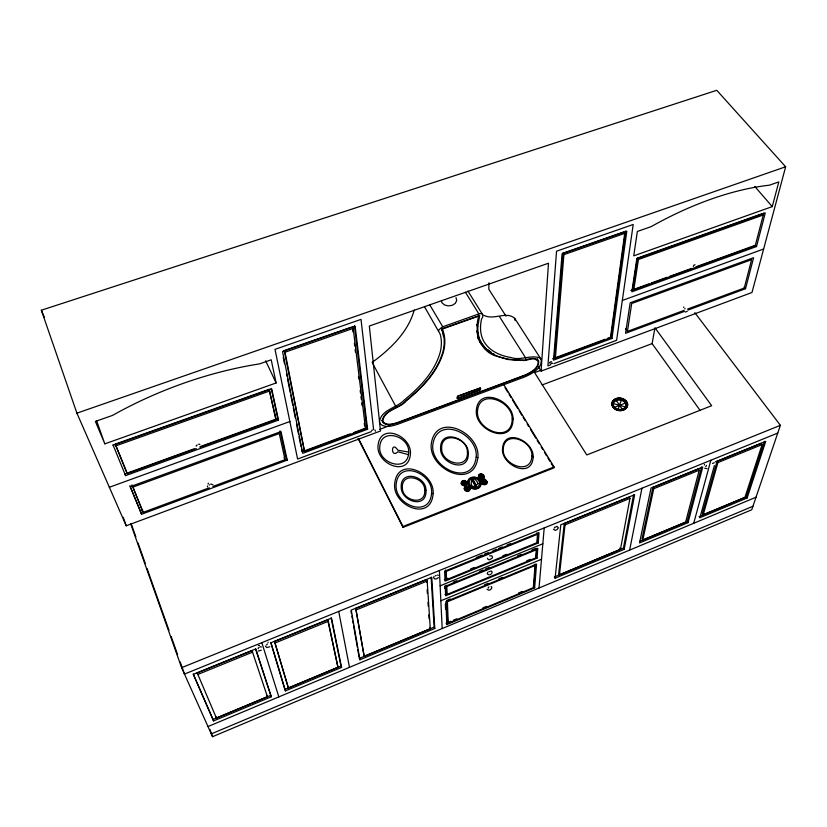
<?xml version="1.0" encoding="UTF-8"?>
<svg xmlns="http://www.w3.org/2000/svg" width="827" height="827" viewBox="0 0 827 827"><rect width="100%" height="100%" fill="white"/><g stroke="black" fill="none" stroke-linecap="round" stroke-linejoin="round"><path stroke-width="1.24" d="M472.858 479.422L476.362 485.852L472.858 479.422L472.031 479.97L475.473 486.131L472.031 479.805M480.58 475.039C482.782 480.042 484.291 474.626 480.58 475.039C478.368 476.135 481.417 478.564 482.327 477.386M482.007 477.396L480.58 474.863M483.609 480.404C489.336 483.061 481.8 485.004 482.999 480.869C486.69 477.758 486.917 487.351 484.012 480.136M488.912 282.834L488.829 289.264L506.021 316.183M541.085 371.116L548.487 263.224L369.328 326.034L380.513 430.981L126.221 525.796L76.911 413.169L41.35 310.218L716.761 90.298L785.65 166.785L751.991 292.479L541.085 371.116L538.336 366.806M534.304 564.241L535.038 565.534L533.312 587.687L448.244 623.227L447.583 621.904L446.725 600.423L450.27 598.955M531.947 549.945L535.524 548.487L536.268 549.8L535.638 557.946L447.118 594.396L446.425 593.042L446.156 586.26M536.723 532.939L537.488 534.263L536.826 542.739L446.539 579.644L445.836 578.269L445.505 570.03L446.218 571.416L446.539 579.644M535.7 564.097L533.932 586.581L534.645 587.852L446.838 624.561L446.166 623.238L450.911 621.253M536.95 548.28L536.278 556.85L537.023 558.163L445.65 595.802L445.257 586.312L537.798 548.363L537.023 558.163M538.181 532.743L537.478 541.664L538.232 542.988L445.04 581.092L444.626 571.209L539.049 532.795L538.232 542.988M534.645 587.852L536.537 564.148L445.887 601.611L446.838 624.561M562.887 253.196L554.452 356.85L555.372 358.246L610.44 337.809L624.705 233.379L623.641 231.963L562.887 253.196L563.911 254.644L555.372 358.246M539.028 588.018L544.197 527.946M503.715 384.514L554.049 466.955L553.966 467.896L403.038 527.409L358.05 438.424M555.103 578.218L560.789 524.783L634.65 494.722L624.178 549.345L555.103 578.218L554.369 576.946L623.413 548.125L633.585 494.691M564.252 523.553L558.721 573.545L559.455 574.806L620.446 549.345L629.957 498.412L629.14 497.141L564.252 523.553L565.037 524.866L559.455 574.806M207.453 486.896L207.567 485.966M480.539 389.496L480.57 388.432M611.99 338.429L626.825 231.157L562.081 253.796L553.501 360.158L611.99 338.429L611.039 337.065L625.574 231.022M481.8 343.856L479.34 338.719L477.985 332.981L477.779 326.706L479.67 315.532L442.352 328.65L441.597 329.446L442.921 332.754A76.901 46.26 -28 0 1 442.869 351.899C437.059 372.067 421.77 387.77 405.881 400.702C399.379 408.641 384.266 409.313 382.208 420.798L382.891 422.556C386.86 426.174 392.856 424.334 397.384 422.917L524.876 375.427C530.717 372.812 539.617 368.397 538.635 360.81L537.405 359.425C533.456 357.357 528.866 358.897 524.918 360.127C517.03 360.283 509.112 359.704 501.503 357.574C489.429 354.39 479.06 344.549 476.962 332.02M613.365 402.449L613.2 403.545L625.987 407.142L626.163 406.047A6.678 5.262 8.2 0 0 618.131 399.048A6.678 5.262 8.2 0 0 614.988 407.69A6.678 5.262 8.2 0 0 626.163 406.047M625.574 402.005L625.398 403.09L613.768 407.587L613.923 406.502M633.792 289.832L638.423 259.502L763.187 215.02L762.06 213.697L637.379 258.117L632.779 288.447L633.792 289.832L755.206 245.784L763.817 212.88M616.539 399.462L616.373 400.557L622.824 410.151L623 409.055M684.043 310.383L627.435 331.4L631.704 303.499L751.609 259.657L744.259 288.034L687.65 309.04M621.594 399.276L618.12 409.334M481.676 481.231C480.342 485.728 489.057 485.873 486.886 481.262M484.126 476.652C484.405 480.704 477.748 479.629 478.461 475.949M700.211 410.543L652.121 343.608L654.963 327.771L711.654 405.706L586.777 454.953L534.604 372.636L541.819 369.938M478.461 476.393C478.171 472.341 484.839 473.426 484.115 477.096M470.005 488.902C470.367 492.561 464.36 492.251 464.392 488.86M464.319 488.623C464.04 484.539 470.739 485.625 470.005 489.346M461.27 483.092L462.779 481.045M629.636 550.1L641.938 488.24M652.896 487.465L642.031 538.791L642.806 540.01L685.614 522.137L699.208 470.201L698.35 468.971L652.896 487.465L653.733 488.726L642.806 540.01M687.94 310.094L745.53 288.706L753.604 257.714L630.164 302.806L625.563 333.271L684.342 311.438M756.519 246.549L765.275 212.952L636.831 258.717L631.828 291.817L756.519 246.549L755.433 245.247L696.148 266.749M688.012 522.674L702.764 466.997L651.035 488.044L639.529 542.936L688.012 522.674L687.216 521.486L701.575 466.997M480.859 484.064C479.97 490.339 470.522 489.966 468.413 484.653M772.253 206.616L778.817 181.899L769.41 185.196A223.569 110.198 -35.4 0 0 651.076 226.67L637.348 231.477L633.74 255.853L772.253 206.616L754.772 186.457M693.698 523.295L710.858 460.246M467.896 482.017L468.299 480.559M715.427 461.838L765.74 441.36L747.132 497.968L699.9 517.712L714.394 465.56M717.03 461.363L702.423 513.598L703.219 514.787L744.931 497.378L762.122 444.575L761.233 443.375L717.03 461.363L717.898 462.582L703.219 514.787M414.244 309.991C408.073 332.34 390.261 349.139 372.129 362.443M438.796 330.955A2.905 1.737 -30.8 0 1 438.817 329.901L442.176 326.996L478.885 313.919C482.834 312.275 484.25 315.604 481.531 319.191A72.58 41.619 -34.2 0 0 482.069 337.437C486.224 349.325 498.629 355.538 510.373 357.388C520.235 361.017 530.231 354.659 539.711 357.833L541.168 359.487C542.326 368.439 531.885 373.701 524.969 376.823L397.332 424.406C391.988 426.07 384.927 428.169 380.265 423.92L379.438 421.822C381.247 409.479 396.877 408.052 404.145 400.113C419.599 387.522 434.475 372.243 440.098 352.602A74.771 44.989 -28 0 0 440.088 333.994L424.478 306.703M700.283 516.038L746.316 496.81L764.448 441.37M694.825 312.689L780.378 425.316L751.764 509.752L212.539 736.702L181.609 667.678L130.552 523.46M480.487 389.434L457.424 398.376M487.651 572.294L487.299 573.866L489.139 574.92M491.776 573.452L492.137 571.881L491 570.919M434.061 576.409L433.617 577.535L434.423 578.931L436.677 578.848L438.403 577.597M554.535 527.502L554.483 528.071M484.002 477.303C483.051 479.805 479.081 479.04 478.544 476.621M478.575 475.742L479.35 474.698L481.366 474.202M469.881 489.553L467.803 491.135L464.65 489.522M464.443 487.971L465.229 486.907M704.542 464.433L704.377 465.022M712.523 463.461L714.321 462.727M481.976 480.652L483.867 479.732M463.296 482.151C461.807 483.475 465.043 485.108 465.27 483.154C461.807 479.122 466.19 486.679 463.544 481.841M469.105 479.288L470.274 478.285M485.532 482.823L483.609 480.229M483.309 479.877C478.461 484.022 490.184 485.149 485.583 480.156M467.813 489.553L466.841 487.113L467.813 489.718L468.495 489.036L467.203 487.279L465.983 487.754L465.932 489.026L467.813 489.718L466.511 487.196M464.898 483.692L463.296 481.986M261.28 650.218L258.2 651.056M269.809 646.735L266.739 647.572L265.374 646.042M435.25 575.861L436.263 575.447M554.907 527.15L556.209 526.83M488.788 571.767L490.101 571.416M490.101 574.662L491.062 574.124M706.496 465.394L705.751 466.666M488.995 586.932L488.168 587.521L488.499 588.069M687.206 311.324L685.294 312.037M476.362 485.676L475.473 485.966M211.278 733.88L752.942 506.269M207.99 726.551L756.012 497.213M197.219 672.951L216.405 718.032L267.421 696.737L252.018 650.642L197.219 672.951L197.777 674.481L252.607 652.141L252.018 650.642M288.385 687.981L337.954 667.286L328.309 621.304L327.678 619.847L274.523 641.483L288.385 687.981L274.523 641.483M364.169 656.338L430.288 628.737L427.177 581.03L426.474 579.634L355.755 608.424L364.169 656.338L355.755 608.424M213.552 720.927L193.311 674.346L255.719 648.947L271.308 696.789L213.552 720.927L213.025 719.469L270.749 695.362L255.512 648.647M285.449 690.886L270.977 642.734L331.503 618.1L341.582 667.43L285.449 690.886L284.87 689.47L340.972 666.045L331.11 617.883M431.136 577.184L434.123 627.155L359.3 658.395L359.91 659.77L434.785 628.489L431.766 577.287L351.248 610.068L359.91 659.77M639.943 541.23L687.216 521.486M453.289 620.271L456.845 618.782M482.937 607.876L486.493 606.398M518.508 593.021L522.075 591.532M440.853 600.784L541.499 559.248M484.591 584.772L488.147 583.304M498.795 578.91L502.351 577.442M535.038 565.534L447.407 601.767L448.244 623.227M444.957 594.448L447.324 593.476M526.789 560.758L530.345 559.3M444.337 579.717L447.914 578.259M470.604 568.986L474.191 567.518M502.847 555.816L506.424 554.348M440.129 585.826L542.832 543.763M453.258 582.198L456.835 580.73M479.484 571.447L483.061 569.979M485.449 569.007L489.026 567.539M517.64 555.816L521.217 554.348M447.118 594.396L446.807 586.488L536.268 549.8M476.3 557.512L482.224 555.103M484.591 554.131L488.147 552.694M492.892 550.761L496.438 549.314M498.815 548.353L502.361 546.905M507.106 544.983L510.652 543.535M446.218 571.416L537.488 534.263M275.122 642.972L328.309 621.304M356.406 609.85L427.177 581.03M565.037 524.866L629.957 498.412M653.733 488.726L699.208 470.201M717.898 462.582L762.122 444.575M181.609 667.678L780.378 425.316M777.752 433.059L184.483 674.077L180.183 661.941M403.038 527.409L402.956 526.51L554.049 466.955M542.098 384.958L652.121 343.608M463.523 396.329L468.764 394.376L468.744 392.329L463.492 394.272L463.358 396.391L457.61 398.531L456.959 397.973L457.558 396.102L480.425 387.873L480.177 390.127L468.919 394.324L468.909 392.267L480.022 388.132L480.549 388.504M371.313 431.611L297.596 459.047L275.009 349.356L361.017 319.377L373.587 429.43M550.317 364.976L547.908 365.865L556.54 251.201L633.203 224.479L616.622 340.29L553.935 363.622M379.696 429.368L390.571 425.305M129.891 485.614L140.332 510.921L142.73 510.032M350.017 433.937L302.031 451.749L301.524 449.226M353.615 432.604L366.806 427.704L354.432 325.817M552.581 358.753L605.075 339.277M607.463 338.388L611.039 337.065M351.113 327.223L284.23 350.596L304.491 451.387L365.534 428.727L353.181 328.391L352.323 326.789L352.953 331.875M131.969 484.87L143.123 512.368L209.272 487.806M212.88 486.462L285.036 459.657L279.278 433.544L132.785 487.134M367.591 429.223L302.765 453.31L282.545 351.516L355.134 326.138L367.591 429.223L366.806 427.704M463.337 394.334L457.745 396.412L457.424 398.521M141.541 514.26L287.238 460.101L281.015 431.57L130.17 486.71L141.541 514.26L140.332 510.921M194.087 448.834L124.97 473.902L125.59 475.608L278.503 420.095L271.68 388.814L113.092 445.329M200.155 446.632L277.758 418.483L271.194 388.442M630.825 290.442L648.968 283.857M651.387 282.979L667.11 277.283M669.539 276.404L691.31 268.506M199.896 447.231L276.197 419.558L269.116 389.3L115.242 444.109L127.234 473.592L196.268 448.554M109.35 487.279L289.874 421.532M622.328 300.47L763.631 249.01M104.822 443.851L276.125 382.963L271.215 359.797L259.564 363.88A246.922 132.837 -22.1 0 0 112.493 415.423L95.374 421.419L104.822 443.851L96.718 421.036M115.873 445.846L269.881 390.923M304.491 451.387L285.036 352.23L353.181 328.391M563.911 254.644L624.705 233.379M76.911 413.169L785.65 166.785M484.157 315.438C493.988 320.483 506.465 310.849 514.704 318.333L541.168 359.487M489.615 555.837L491.796 555.775L492.572 557.16L492.106 558.277L489.408 559.776L488.209 559.579L487.434 558.194M465.828 486.565L467.989 486.586M707.044 468.609L704.738 468.289M471.721 477.613L475.039 477.458M483.733 479.67L485.191 479.856M463.471 480.88L464.205 480.88M260.071 646.807L261.435 646.972M210.875 483.94L212.963 484.849M408.548 452.038L397.859 450.208C390.944 439.664 390.53 459.109 397.911 451.78L408.414 454.685M556.85 526.251L558.359 527.781L557.129 529.59L555.206 530.376L553.428 529.27M437.566 574.982L438.382 575.437M198.614 444.161L199.876 444.419M484.457 479.743L486.452 480.673M494.742 355.589L508.129 359.559L524.7 360.52L532.309 358.784L534.935 358.98L538.088 361.099C539.028 368.377 530.469 372.615 524.856 375.127L397.394 422.597C393.042 423.951 387.274 425.74 383.47 422.266L382.808 420.571C384.927 409.293 399.917 408.776 406.253 400.826C422.235 387.822 437.617 372.026 443.479 351.744A77.356 46.539 -28.1 0 0 443.541 332.475L442.517 328.96L478.761 316.017C474.471 329.518 478.388 349.656 494.742 355.589L493.471 353.522M464.929 481.066C472.093 486.142 457.434 487.878 462.169 480.942C469.974 478.006 465.436 490.711 461.332 483.33M478.75 338.998L477.458 336.889C479.97 343.515 484.953 349.108 491.29 352.281M476.693 477.975L479.422 480.032L480.807 482.958M381.764 420.416L383.387 421.698M482.761 474.708L484.043 476.424M468.671 486.927L469.932 488.664M491.155 586.457L491.9 587.77L490.752 589.486L488.86 590.271L487.062 589.258M744.155 286.99L745.53 288.706M480.518 341.758L484.022 346.255M637.379 258.117L638.423 259.502M746.316 496.81L747.132 497.968M625.512 328.681L627.435 331.4M699.094 516.524L699.9 517.712M374.962 429.999L375.499 431.208M499.58 316.782L525.931 358.339M467.958 291.104L482.813 314.911M465.384 292.231L478.885 313.919M623.413 548.125L624.178 549.345M619.681 548.115L620.446 549.345M476.476 324.597L477.779 326.706M488.53 350.059L489.801 352.137M476.693 330.872L477.985 332.981M488.013 350.41L489.284 352.488M478.058 336.62L479.34 338.719M483.475 346.585L484.756 348.674M479.939 342.068L481.221 344.156M505.028 387.698L507.716 392.091M509.05 394.283L511.065 397.58M512.399 399.782L517.764 408.569M519.108 410.771L521.785 415.164M523.129 417.356L525.135 420.654M527.15 423.951L528.494 426.143M530.5 429.44L535.865 438.227M537.209 440.429L539.214 443.727M541.23 447.025L542.564 449.216M544.579 452.514L546.585 455.811M547.929 458.003L549.945 461.301M551.278 463.502L553.294 466.79M429.678 304.75L442.776 326.779M372.739 363.57L395.761 406.367M446.104 585.123L446.807 586.488M358.505 438.61L402.956 526.51M434.123 627.155L434.785 628.489M429.627 627.404L430.288 628.737M284.23 350.596L285.036 352.23M265.653 360.82L276.125 382.963M277.758 418.483L278.503 420.095M287.238 460.101L285.791 456.959L280.084 430.867M284.085 457.558L285.036 459.657M340.972 666.045L341.582 667.43M337.954 667.286L327.678 619.847M193.26 673.974L213.025 719.469M41.35 310.218L44.4 317.33M441.401 328.278L442.259 330.335A77.252 46.612 -28 0 1 443.437 336.413M112.948 444.75L125.59 475.608M115.242 444.109L127.234 473.592M132.496 486.038L143.123 512.368M270.749 695.362L271.308 696.789M266.863 695.3L267.421 696.737M215.878 716.575L216.405 718.032M209.944 729.435L212.539 736.702M131.586 524.804L135.886 536.94M138.037 543.008L145.345 563.642M147.061 568.5L168.997 630.391M171.148 636.459L177.598 654.664M123.233 517.299L126.221 525.796M467.937 483.123C468.206 491.093 482.441 491.145 480.807 482.513C479.887 474.956 466.397 475.215 467.937 483.568M261.818 642.662L278.844 696.903M270.749 642.486L284.87 689.47M456.039 297.627L456.69 300.563L455.274 303.395L452.152 305.349L448.162 305.897L444.399 304.894L441.866 302.61L441.453 300.646M269.116 389.3L275.453 417.945M283.248 357.419L284.498 363.715M286.504 373.773L287 376.285M287.507 378.807L290.256 392.639M290.763 395.151L292.758 405.209M293.265 407.732L295.27 417.79M296.521 424.075L298.526 434.144M299.023 436.656L301.028 446.714M514.704 318.333L515.149 320.587M338.729 611.422L349.48 667.337M537.343 358.804L537.674 360.644M351.03 611.112L351.465 613.603M351.899 616.094L352.333 618.575M352.767 621.067L353.201 623.558M353.636 626.039L357.336 647.2M357.771 649.681L359.083 657.155M354.37 343.319L354.68 345.862M355.155 349.676L355.465 352.209M358.463 376.368L358.773 378.9M360.19 390.344L360.5 392.887M360.975 396.702L361.285 399.245M361.761 403.059L362.071 405.592M364.273 423.393L364.593 425.936M464.319 488.188L464.392 489.305M426.474 579.634L426.639 582.146M427.135 589.692L427.383 593.466M427.972 602.263L428.221 606.036M428.799 614.833L429.048 618.606M439.395 570.527L442.187 628.541M444.606 586.136L444.709 588.504M445.36 604.092L445.577 609.199M466.841 487.113L468.113 489.388M474.595 390.148L474.605 392.205M474.471 390.199L474.471 392.256M371.654 430.474A1.178 0.662 -27.2 0 1 372.739 430.071M196.226 446.166A1.303 0.765 -21.2 0 1 196.268 445.743M196.63 445.308A1.303 0.765 -21.2 0 1 197.219 444.988M209.252 485.046A1.24 0.703 -21.6 0 1 209.81 484.736M208.104 483.991A1.24 0.703 -21.6 0 1 208.497 483.195M693.45 266.387A1.178 0.62 -37.8 0 1 693.812 265.364A1.178 0.62 -37.8 0 1 695.042 264.805M684.694 308.947A1.127 0.579 -36.5 0 1 685.097 308.554M683.557 307.437A1.127 0.579 -36.6 0 1 683.96 307.044M549.769 363.167A1.137 0.61 -32.9 0 1 549.821 362.464M550.213 362.061A1.137 0.61 -32.9 0 1 550.72 361.781M551.568 361.812A1.137 0.61 -32.9 0 1 551.671 362.112M550.689 364.459A1.137 0.61 -32.9 0 1 551.247 363.653M551.754 363.373A1.137 0.61 -32.9 0 1 552.601 363.404M266.666 644.967A1.168 0.527 -23.5 0 1 267.586 644.016M268.062 642.197A1.168 0.527 -23.5 0 1 268 642.507M258.293 645.598A1.168 0.527 -23.3 0 1 258.851 645.442M259.306 645.463A1.168 0.527 -23.3 0 1 259.533 645.66M258.355 648.637A1.178 0.527 -23.3 0 1 258.189 648.13A1.178 0.527 -23.3 0 1 259.047 647.5M613.768 407.587A6.678 5.262 8.2 0 1 613.127 406.274M612.941 404.889A6.678 5.262 8.2 0 1 620.57 400.185A6.678 5.262 8.2 0 1 625.987 407.142M468.299 452.751C469.416 473.881 440.471 464.257 440.574 448.854C439.778 428.066 468.185 437.597 468.299 452.751M467.42 451.883C468.806 470.501 441.349 463.451 441.67 448.803C440.564 430.443 467.534 437.452 467.42 451.883M425.998 490.432C426.908 509.504 401.002 501.534 401.209 487.175C400.247 469.095 426.484 476.001 425.998 490.432M424.737 490.184C425.936 506.506 401.932 500.904 402.377 487.723C401.384 471.597 425.037 477.169 424.737 490.184M512.223 418.834C512.078 443.903 477.055 430.888 477.458 412.28C478.068 387.698 512.285 400.588 512.223 418.834M513.081 419.01C512.833 445.815 475.701 431.229 476.269 411.577C477.045 385.341 513.247 399.782 513.081 419.01M533.177 456.928C532.123 479.598 501.462 465.281 502.454 449.102C503.87 426.835 533.901 441.018 533.177 456.928M531.895 455.966C531.203 476.073 501.927 464.846 503.219 449.164C504.232 429.389 532.929 440.533 531.895 455.966M408.652 452.855C407.69 473.023 377.805 463.368 379.769 446.673C381.051 426.835 410.337 436.398 408.652 452.855M410.419 453.899C408.641 478.006 376.099 463.875 378.032 445.629C380.203 422.008 412.011 435.984 410.419 453.899M431.601 492.964C429.864 519.253 394.076 504.77 396.143 484.55C398.325 458.83 433.265 473.127 431.601 492.964M433.1 493.75C431.001 522.685 392.225 505.555 394.675 483.774C397.301 455.512 435.064 472.413 433.1 493.75M477.882 457.507C473.675 490.918 427.9 468.878 431.301 443.572C436.232 411.122 480.58 432.779 477.882 457.507M476.176 457.135C472.351 488.054 429.751 468.123 432.841 444.523C437.297 414.441 478.657 434.041 476.176 457.135M487.237 482.151C479.877 491.238 480.776 471.39 487.237 482.151M483.475 476.569C477.799 483.557 478.513 468.309 483.475 476.569M469.188 488.798C463.875 495.311 464.64 481.087 469.188 488.798M465.921 483.237C461.125 489.088 461.828 476.3 465.921 483.237M478.078 483.526C467.4 494.701 470.708 468.981 478.078 483.526M479.505 483.805C478.533 489.956 468.475 487.641 469.25 481.841C470.253 475.711 480.239 478.027 479.505 483.805M614.068 408.486A7.939 6.254 8.2 0 0 627.352 406.533A7.939 6.254 8.2 0 0 617.8 398.221A7.939 6.254 8.2 0 0 614.068 408.486M614.089 408.342A7.939 6.254 8.2 0 0 627.373 406.388A7.939 6.254 8.2 0 0 617.821 398.076A7.939 6.254 8.2 0 0 614.089 408.342"/></g></svg>
